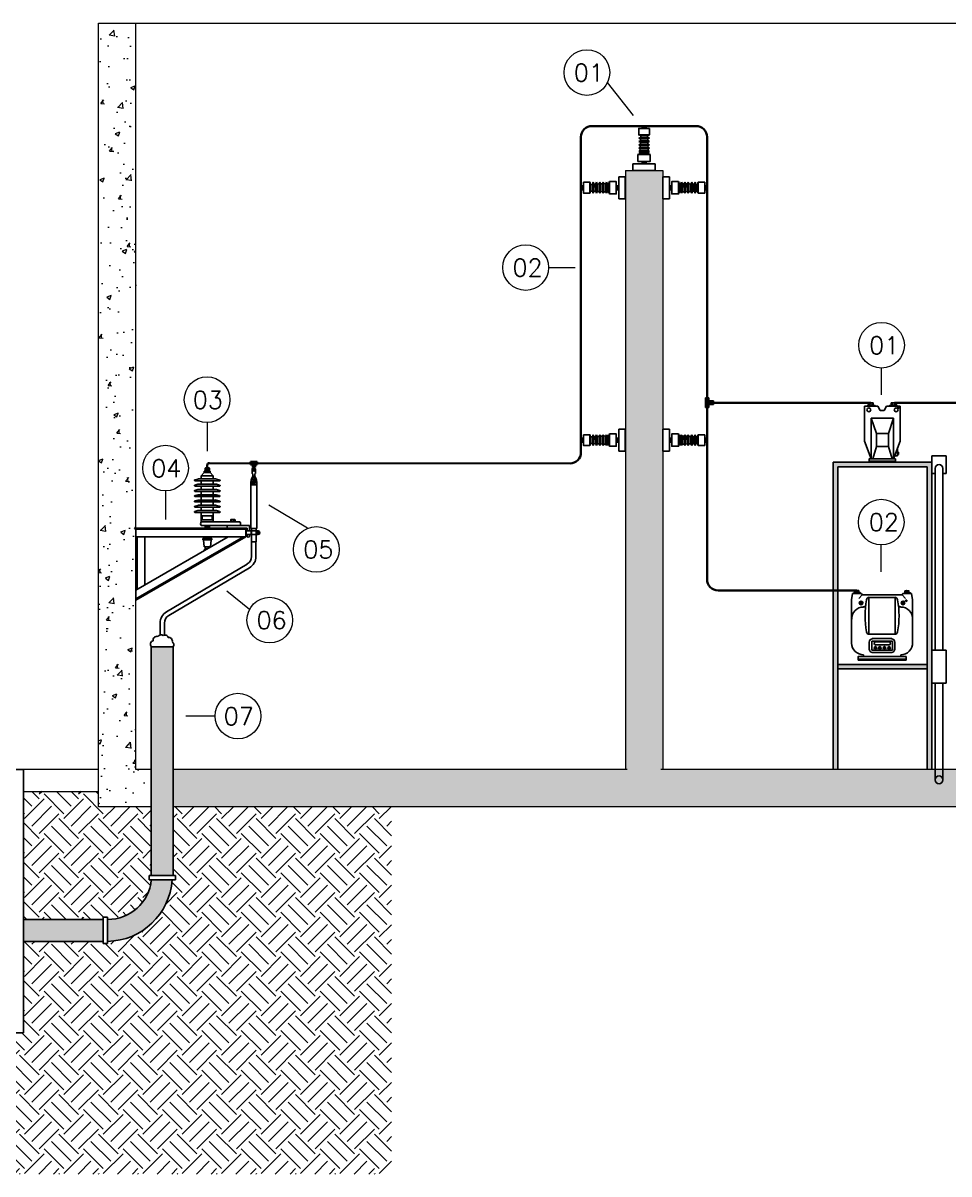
# Model space of a CAD drawing. Extents: x 2368 to 5238, y 905 to 1916.
# Drawn here: x 2536.95 to 2545.39, y 956.35 to 966.83 of the extents above; entities that cross this region are included whole.
import ezdxf

# ---------------------------------------------------------------- set-up
doc = ezdxf.new("R2010")
doc.units = 0
doc.header["$LTSCALE"] = 10
doc.linetypes.add('DASHEDX2', pattern=[38.1, 25.4, -12.7])
doc.layers.get('0').update_dxf_attribs({"linetype": 'CONTINUOUS'})
for name, color, linetype, lineweight in [('alvenaria', 2, 'CONTINUOUS', 15), ('TEXTO', 2, 'CONTINUOUS', 15), ('Vergalhão', 4, 'CONTINUOUS', 35)]:
    doc.layers.add(name, color=color, linetype=linetype, lineweight=lineweight)
for name, color, linetype in [('CABO', 5, 'CONTINUOUS'), ('Caixa de Passagem', 1, 'CONTINUOUS'), ('CONDULETE', 8, 'CONTINUOUS'), ('Condutor Unifilar - Cabo', 200, 'CONTINUOUS'), ('ELETRODUTO', 150, 'CONTINUOUS'), ('ISOLADOR DE PEDESTAL', 2, 'CONTINUOUS'), ('MUFLA CONTRATIL A FRIO EXTERNA', 2, 'CONTINUOUS'), ('PARA RAIO POLIMETRICO', 2, 'CONTINUOUS'), ('PRATELEIRA MEDIÇÃO', 1, 'CONTINUOUS'), ('TRANFORMADOR DE POTENCIAL', 1, 'CONTINUOUS'), ('TRANSFORMADOR DE CORRENTE', 1, 'CONTINUOUS')]:
    doc.layers.add(name, color=color, linetype=linetype)
doc.styles.add('CP', font='simplex.shx')
doc.styles.get("Standard").update_dxf_attribs({"font": 'simplex.shx'})
pattern_1 = [(50, (-2899.91578, -1040.1996), (0.414328423, -0.036249023), [0.043323933, -0.476563267]), (355, (-2899.9158, -1040.1996), (-0.080151372, 0.434505723), [0.034659147, -0.381251942]), (100.451445, (-2899.88126, -1040.2026), (0.33417705, 0.398256683), [0.036819678, -0.405016792]), (46.1842, (-2899.9158, -1040.08406), (0.61649398, -0.095613596), [0.0649859, -0.7148449]), (96.635558, (-2899.8644, -1040.092), (0.53990976, 0.56270199), [0.05522954, -0.607525736]), (351.184151, (-2899.9158, -1040.08406), (0.53990976, 0.56270199), [0.051988645, -0.57187531]), (21, (-2899.85802, -1040.11294), (0.344804818, -0.232573786), [0.043323933, -0.476563267]), (326, (-2899.858, -1040.11294), (0.140551546, 0.418884366), [0.034659147, -0.381250613]), (71.451445, (-2899.8293, -1040.1323), (0.485356363, 0.186310582), [0.036819678, -0.405016094]), (37.5, (-2899.91578, -1040.19959), (0.00702417, 0.1922969484), [0, -0.376629394, 0, -0.387027138, 0, -0.382694744]), (7.5, (-2899.91578, -1040.19959), (0.151962761, 0.2278328895), [0, -0.220663234, 0, -0.367964607, 0, -0.145857242]), (327.5, (-2900.0446, -1040.19959), (0.3083631447, -0.013028437), [0, -0.144413111, 0, -0.450568907, 0, -0.59787028]), (317.5, (-2900.10236, -1040.1996), (0.336878676, 0.057825491), [0, -0.187737044, 0, -0.299223966, 0, -0.424574547])]

# ---------------------------------------------------------------- blocks, each defined once
blk = doc.blocks.new('Alvenaria')
at = {"layer": 'alvenaria'}
for p, q in [((0, 0), (0, 3.1395)), ((0, 3.1395), (7.4551, 3.1395)), ((0.1495, 0.1495), (0.1495, 3.1395)), ((2.1102, 2.5495), (2.2602, 2.5495)), ((2.1102, 2.5495), (2.1102, 0.1495)), ((2.2602, 2.5495), (2.2602, 0.1495)), ((0.2111, 0.1495), (0.1495, 0.1495)), ((2.1179, 0.1495), (0.299, 0.1495)), ((3.8472, 0.1495), (2.2525, 0.1495)), ((0.2111, 0), (0, 0)), ((7.4551, 0), (0.299, 0))]:
    blk.add_line(p, q, dxfattribs=at)
blk = doc.blocks.new('chapa')
at = {"layer": 'ELETRODUTO'}
for p, q in [((0, 0), (0, -0.24)), ((0, 0), (0.04, 0)), ((0, 0), (0, -0.24)), ((0.04, 0), (0.04, -0.24)), ((0, -0.24), (0.04, -0.24))]:
    blk.add_line(p, q, dxfattribs=at)

msp = doc.modelspace()

# ---------------------------------------------------------------- hatches: boundary and pattern name
h = msp.add_hatch(color=8)
h.dxf.hatch_style = 1
h.paths.add_polyline_path([(2545.235, 962.833), (2544.335, 962.833), (2544.335, 961.665), (2544.377, 961.665), (2544.377, 962.791), (2545.193, 962.791), (2545.193, 960.033), (2545.235, 960.033)])
h.paths.add_polyline_path([(2544.377, 961.665), (2544.335, 961.665), (2544.335, 960.033), (2544.377, 960.033)], flags=17)
h.paths.add_polyline_path([(2545.193, 960.991), (2544.377, 960.991), (2544.377, 960.949), (2545.193, 960.949)], flags=17)
at = {"layer": 'alvenaria'}
h = msp.add_hatch(dxfattribs=at)
h.set_pattern_fill('AR-CONC', color=256, scale=0.002274)
h.set_pattern_definition(pattern_1)
h.paths.add_polyline_path([(2537.983, 966.833), (2537.643, 966.833), (2537.643, 959.693), (2538.094, 959.693), (2538.094, 960.033), (2537.983, 960.033)])
h = msp.add_hatch(dxfattribs=at)
h.set_pattern_fill('AR-CONC', color=256, scale=0.002274)
h.set_pattern_definition(pattern_1)
h.paths.add_polyline_path([(2546.716, 965.491), (2546.375, 965.491), (2546.375, 960.033), (2542.783, 960.033), (2542.783, 965.491), (2542.442, 965.491), (2542.442, 960.033), (2538.315, 960.033), (2538.315, 959.693), (2554.597, 959.693), (2554.597, 966.833), (2554.257, 966.833), (2554.257, 960.033), (2550.648, 960.033), (2550.648, 965.491), (2550.307, 965.491), (2550.307, 960.033), (2546.716, 960.033)])
at = {"layer": 'Condutor Unifilar - Cabo'}
h = msp.add_hatch(color=7, dxfattribs=at)
h.dxf.hatch_style = 1
h.set_gradient(color1=(99, 100, 102), name='CYLINDER')
h.paths.add_polyline_path([(2538.323, 961.152), (2538.123, 961.152), (2538.123, 959.067), (2538.323, 959.067)])
at = {"layer": 'Condutor Unifilar - Cabo', "true_color": 0xcd6928}
h = msp.add_hatch(dxfattribs=at)
h.set_pattern_fill('EARTH', color=32, scale=0.04, angle=45)
h.paths.add_polyline_path([(2540.312, 959.693), (2538.323, 959.693), (2538.323, 959.067), (2538.345, 959.067), (2538.345, 959.027), (2538.312, 959.027, -0.389352), (2537.725, 958.467), (2537.725, 958.447), (2537.685, 958.447), (2537.685, 958.467), (2536.959, 958.467), (2536.959, 957.633), (2534.762, 957.633), (2534.762, 959.833), (2533.596, 959.833), (2533.596, 956.348), (2540.312, 956.348)])
h = msp.add_hatch(dxfattribs=at)
h.set_pattern_fill('EARTH', color=32, scale=0.04, angle=45)
h.paths.add_polyline_path([(2537.643, 959.693), (2537.643, 959.833), (2536.959, 959.833), (2536.959, 958.667), (2537.685, 958.667), (2537.685, 958.687), (2537.725, 958.687), (2537.725, 958.667, 0.38517), (2538.123, 959.027), (2538.105, 959.027), (2538.105, 959.067), (2538.123, 959.067), (2538.123, 959.693)])
at = {"layer": 'Condutor Unifilar - Cabo'}
h = msp.add_hatch(color=7, dxfattribs=at)
h.dxf.hatch_style = 1
h.set_gradient(color1=(99, 100, 102), name='CYLINDER')
h.paths.add_polyline_path([(2538.312, 959.027), (2538.123, 959.027, -0.38517), (2537.725, 958.667), (2537.725, 958.467, 0.389352)])
h.paths.add_polyline_path([(2537.685, 958.667), (2536.959, 958.667), (2536.959, 958.467), (2537.685, 958.467)])
at = {"layer": 'Vergalhão', "lineweight": -3}
h = msp.add_hatch(color=1, dxfattribs=at)
h.dxf.hatch_style = 1
h.paths.add_polyline_path([(2543.171, 963.33), (2543.203, 963.33), (2543.203, 963.358), (2543.244, 963.358), (2543.244, 963.39), (2543.203, 963.39), (2543.203, 963.418), (2543.171, 963.418)])
at = {"layer": 'Vergalhão'}
h = msp.add_hatch(color=1, dxfattribs=at)
h.dxf.hatch_style = 1
h.paths.add_polyline_path([(2539.028, 962.835), (2539.028, 962.813), (2539.047, 962.813), (2539.047, 962.786), (2539.068, 962.786), (2539.068, 962.813), (2539.087, 962.813), (2539.087, 962.835)])

# ---------------------------------------------------------------- linework, layer by layer
at = {"color": 1}
for p, q in [((2542.511, 965.491), (2542.511, 965.551)), ((2542.511, 965.551), (2542.714, 965.551)), ((2542.382, 965.231), (2542.382, 965.433)), ((2542.382, 965.433), (2542.442, 965.433)), ((2542.442, 965.433), (2542.442, 965.231)), ((2542.714, 965.491), (2542.511, 965.491)), ((2542.843, 965.433), (2542.783, 965.433)), ((2542.783, 965.433), (2542.783, 965.231)), ((2542.843, 965.231), (2542.843, 965.433)), ((2542.442, 965.231), (2542.382, 965.231)), ((2542.783, 965.231), (2542.843, 965.231)), ((2542.382, 962.932), (2542.382, 963.134)), ((2542.382, 963.134), (2542.442, 963.134)), ((2542.442, 963.134), (2542.442, 962.932)), ((2542.843, 963.134), (2542.783, 963.134)), ((2542.783, 963.134), (2542.783, 962.932)), ((2542.843, 962.932), (2542.843, 963.134)), ((2542.442, 962.932), (2542.382, 962.932)), ((2542.783, 962.932), (2542.843, 962.932)), ((2538.983, 962.233), (2538.983, 962.153))]:
    msp.add_line(p, q, dxfattribs=at)
at = {"color": 251, "true_color": 0x636466}
for p, q in [((2537.983, 962.233), (2538.983, 962.233)), ((2537.983, 961.576), (2537.983, 962.233)), ((2538.983, 962.153), (2537.983, 962.153)), ((2538.983, 962.153), (2537.983, 961.576)), ((2537.983, 961.668), (2538.823, 962.153)), ((2538.063, 961.714), (2538.063, 962.153))]:
    msp.add_line(p, q, dxfattribs=at)
at = {"color": 251, "linetype": 'DASHEDX2', "ltscale": 0.02, "true_color": 0x636466}
for p, q in [((2537.983, 962.223), (2538.983, 962.223)), ((2537.983, 961.587), (2538.963, 962.153)), ((2537.993, 961.674), (2537.993, 962.153))]:
    msp.add_line(p, q, dxfattribs=at)
at = {"color": 2}
for p, q in [((2538.987, 962.173), (2538.987, 962.206)), ((2538.987, 962.206), (2539.097, 962.206)), ((2539.032, 962.206), (2539.032, 962.173)), ((2539.082, 962.206), (2539.082, 962.173)), ((2539.097, 962.173), (2538.987, 962.173))]:
    msp.add_line(p, q, dxfattribs=at)
at = {"color": 1}
msp.add_lwpolyline([(2542.714, 965.551), (2542.714, 965.491)], dxfattribs=at)
at = {"color": 2}
msp.add_circle((2539.097, 962.19), 0.00741, dxfattribs=at)
msp.add_arc((2539.097, 962.19), 0.0165, 270, 90, dxfattribs=at)
at = {"color": 200}
for centre, radius, start, end in [((2538.176, 961.209), 0.0373, 74.4357, 184.4357), ((2538.21, 961.233), 0.0272, 43.763, 153.763), ((2538.248, 961.228), 0.0303, 16.5189, 126.5189), ((2538.15, 961.174), 0.0344, 108.6191, 218.6191), ((2538.281, 961.203), 0.0338, 346.0944, 96.0944), ((2538.303, 961.17), 0.0265, 317.5218, 67.5218)]:
    msp.add_arc(centre, radius, start, end, dxfattribs=at)
msp.add_point((2539.057, 962.778))
at = {"layer": 'alvenaria'}
for p, q in [((2537.643, 960.033), (2536.962, 960.033)), ((2536.959, 959.833), (2537.643, 959.833))]:
    msp.add_line(p, q, dxfattribs=at)
at = {"layer": 'CABO'}
for p, q in [((2539.037, 961.974), (2539.037, 962.106)), ((2539.077, 961.974), (2539.077, 962.106)), ((2538.262, 961.47), (2538.998, 961.905)), ((2538.282, 961.435), (2539.018, 961.87)), ((2538.203, 961.259), (2538.203, 961.367)), ((2538.243, 961.257), (2538.243, 961.367))]:
    msp.add_line(p, q, dxfattribs=at)
for centre, radius, start, end in [((2538.957, 961.974), 0.08, 300.5586, 0), ((2538.957, 961.974), 0.12, 300.5586, 0), ((2538.323, 961.367), 0.12, 120.5586, 180), ((2538.323, 961.367), 0.08, 120.5586, 180)]:
    msp.add_arc(centre, radius, start, end, dxfattribs=at)
at = {"layer": 'Caixa de Passagem', "color": 6}
for p, q in [((2535.86, 960.033), (2536.959, 960.033)), ((2536.962, 960.033), (2535.864, 960.033)), ((2536.959, 960.033), (2536.959, 957.633)), ((2536.959, 957.633), (2534.759, 957.633))]:
    msp.add_line(p, q, dxfattribs=at)
at = {"layer": 'CONDULETE', "lineweight": -3}
for p, q in [((2545.365, 962.89), (2545.235, 962.89)), ((2545.235, 962.89), (2545.235, 962.731)), ((2545.365, 962.731), (2545.365, 962.89)), ((2545.235, 962.731), (2545.264, 962.731)), ((2545.336, 962.731), (2545.365, 962.731)), ((2545.235, 961.12), (2545.235, 960.82)), ((2545.365, 961.12), (2545.235, 961.12)), ((2545.365, 960.82), (2545.365, 961.12)), ((2545.235, 960.82), (2545.365, 960.82))]:
    msp.add_line(p, q, dxfattribs=at)
at = {"layer": 'ELETRODUTO', "lineweight": -3}
for p, q in [((2545.264, 962.775), (2545.264, 961.12)), ((2545.336, 962.775), (2545.336, 961.12)), ((2545.264, 960.82), (2545.264, 959.939)), ((2545.336, 960.82), (2545.336, 959.939))]:
    msp.add_line(p, q, dxfattribs=at)
at = {"layer": 'ELETRODUTO'}
for p, q in [((2538.123, 961.152), (2538.123, 959.067)), ((2538.123, 961.152), (2538.323, 961.152)), ((2538.323, 959.067), (2538.323, 961.152)), ((2538.105, 959.067), (2538.345, 959.067)), ((2538.105, 959.067), (2538.105, 959.027)), ((2538.345, 959.067), (2538.345, 959.027)), ((2538.105, 959.027), (2538.345, 959.027)), ((2537.685, 958.667), (2536.959, 958.667)), ((2537.685, 958.467), (2536.959, 958.467))]:
    msp.add_line(p, q, dxfattribs=at)
at = {"layer": 'ELETRODUTO', "lineweight": -3}
msp.add_circle((2545.3, 959.939), 0.036, dxfattribs=at)
msp.add_arc((2545.3, 962.775), 0.036, 0, 180, dxfattribs=at)
at = {"layer": 'ELETRODUTO'}
for centre, radius, start, end in [((2537.725, 959.067), 0.4, 270, 354.2608), ((2537.714, 959.067), 0.6, 271.0607, 356.1703)]:
    msp.add_arc(centre, radius, start, end, dxfattribs=at)
at = {"layer": 'ISOLADOR DE PEDESTAL', "color": 1}
for p, q in [((2542.628, 965.895), (2542.597, 965.895)), ((2542.602, 965.894), (2542.602, 965.881)), ((2542.619, 965.894), (2542.619, 965.881)), ((2542.583, 965.808), (2542.564, 965.814)), ((2542.582, 965.791), (2542.565, 965.785)), ((2542.663, 965.785), (2542.565, 965.785)), ((2542.565, 965.785), (2542.581, 965.778)), ((2542.581, 965.761), (2542.565, 965.755)), ((2542.663, 965.755), (2542.565, 965.755)), ((2542.565, 965.755), (2542.58, 965.748)), ((2542.58, 965.748), (2542.579, 965.729)), ((2542.646, 965.748), (2542.58, 965.748)), ((2542.581, 965.778), (2542.581, 965.761)), ((2542.645, 965.778), (2542.581, 965.778)), ((2542.646, 965.762), (2542.581, 965.761)), ((2542.583, 965.808), (2542.582, 965.791)), ((2542.644, 965.792), (2542.582, 965.791)), ((2542.643, 965.808), (2542.583, 965.808)), ((2542.662, 965.814), (2542.643, 965.808)), ((2542.643, 965.808), (2542.644, 965.792)), ((2542.644, 965.792), (2542.663, 965.785)), ((2542.663, 965.785), (2542.645, 965.778)), ((2542.645, 965.778), (2542.646, 965.762)), ((2542.646, 965.762), (2542.663, 965.755)), ((2542.663, 965.755), (2542.646, 965.748)), ((2542.646, 965.748), (2542.647, 965.73)), ((2542.579, 965.729), (2542.565, 965.723)), ((2542.663, 965.723), (2542.565, 965.723)), ((2542.565, 965.723), (2542.578, 965.716)), ((2542.577, 965.7), (2542.565, 965.693)), ((2542.663, 965.693), (2542.565, 965.693)), ((2542.565, 965.693), (2542.576, 965.686)), ((2542.575, 965.669), (2542.565, 965.663)), ((2542.663, 965.663), (2542.565, 965.663)), ((2542.565, 965.663), (2542.575, 965.656)), ((2542.575, 965.656), (2542.574, 965.641)), ((2542.576, 965.686), (2542.575, 965.669)), ((2542.651, 965.67), (2542.575, 965.669)), ((2542.652, 965.656), (2542.575, 965.656)), ((2542.65, 965.686), (2542.576, 965.686)), ((2542.578, 965.716), (2542.577, 965.7)), ((2542.649, 965.7), (2542.577, 965.7)), ((2542.648, 965.716), (2542.578, 965.716)), ((2542.647, 965.73), (2542.579, 965.729)), ((2542.663, 965.723), (2542.647, 965.73)), ((2542.648, 965.716), (2542.663, 965.723)), ((2542.648, 965.716), (2542.649, 965.7)), ((2542.649, 965.7), (2542.663, 965.693)), ((2542.663, 965.693), (2542.65, 965.686)), ((2542.65, 965.686), (2542.651, 965.67)), ((2542.651, 965.67), (2542.663, 965.663)), ((2542.663, 965.663), (2542.652, 965.656)), ((2542.652, 965.656), (2542.653, 965.64)), ((2542.574, 965.641), (2542.557, 965.635)), ((2542.653, 965.64), (2542.574, 965.641)), ((2542.628, 965.551), (2542.597, 965.551)), ((2542.601, 965.553), (2542.601, 965.566)), ((2542.619, 965.553), (2542.619, 965.566)), ((2542.653, 965.64), (2542.669, 965.634)), ((2542.038, 965.348), (2542.038, 965.317)), ((2542.04, 965.338), (2542.053, 965.338)), ((2542.119, 965.382), (2542.125, 965.362)), ((2542.125, 965.362), (2542.142, 965.363)), ((2542.125, 965.362), (2542.125, 965.302)), ((2542.142, 965.363), (2542.148, 965.382)), ((2542.142, 965.363), (2542.142, 965.302)), ((2542.148, 965.382), (2542.148, 965.284)), ((2542.148, 965.382), (2542.156, 965.364)), ((2542.156, 965.364), (2542.171, 965.365)), ((2542.156, 965.364), (2542.156, 965.301)), ((2542.171, 965.365), (2542.178, 965.382)), ((2542.171, 965.365), (2542.172, 965.3)), ((2542.178, 965.382), (2542.178, 965.284)), ((2542.178, 965.382), (2542.185, 965.366)), ((2542.185, 965.366), (2542.203, 965.367)), ((2542.185, 965.366), (2542.185, 965.299)), ((2542.21, 965.382), (2542.203, 965.367)), ((2542.203, 965.367), (2542.204, 965.298)), ((2542.21, 965.382), (2542.21, 965.284)), ((2542.217, 965.368), (2542.21, 965.382)), ((2542.217, 965.368), (2542.233, 965.369)), ((2542.217, 965.368), (2542.217, 965.297)), ((2542.233, 965.369), (2542.24, 965.382)), ((2542.233, 965.369), (2542.234, 965.296)), ((2542.24, 965.382), (2542.24, 965.284)), ((2542.24, 965.382), (2542.247, 965.369)), ((2542.247, 965.369), (2542.263, 965.37)), ((2542.247, 965.369), (2542.247, 965.296)), ((2542.263, 965.37), (2542.27, 965.382)), ((2542.263, 965.37), (2542.264, 965.295)), ((2542.27, 965.382), (2542.27, 965.284)), ((2542.27, 965.382), (2542.277, 965.371)), ((2542.277, 965.371), (2542.293, 965.372)), ((2542.277, 965.371), (2542.277, 965.294)), ((2542.293, 965.372), (2542.299, 965.389)), ((2542.293, 965.372), (2542.293, 965.293)), ((2542.38, 965.338), (2542.367, 965.338)), ((2542.382, 965.348), (2542.382, 965.316)), ((2542.843, 965.348), (2542.843, 965.316)), ((2542.845, 965.338), (2542.858, 965.338)), ((2542.932, 965.372), (2542.926, 965.389)), ((2542.948, 965.371), (2542.932, 965.372)), ((2542.932, 965.372), (2542.932, 965.293)), ((2542.955, 965.382), (2542.948, 965.371)), ((2542.948, 965.371), (2542.948, 965.294)), ((2542.955, 965.382), (2542.955, 965.284)), ((2542.962, 965.37), (2542.955, 965.382)), ((2542.962, 965.37), (2542.961, 965.295)), ((2542.978, 965.369), (2542.962, 965.37)), ((2542.985, 965.382), (2542.978, 965.369)), ((2542.978, 965.369), (2542.978, 965.296)), ((2542.985, 965.382), (2542.985, 965.284)), ((2542.992, 965.369), (2542.985, 965.382)), ((2542.992, 965.369), (2542.991, 965.296)), ((2543.008, 965.368), (2542.992, 965.369)), ((2543.008, 965.368), (2543.015, 965.382)), ((2543.008, 965.368), (2543.008, 965.297)), ((2543.015, 965.382), (2543.015, 965.284)), ((2543.015, 965.382), (2543.022, 965.367)), ((2543.022, 965.367), (2543.021, 965.298)), ((2543.04, 965.366), (2543.022, 965.367)), ((2543.047, 965.382), (2543.04, 965.366)), ((2543.04, 965.366), (2543.04, 965.299)), ((2543.047, 965.382), (2543.047, 965.284)), ((2543.054, 965.365), (2543.047, 965.382)), ((2543.054, 965.365), (2543.053, 965.3)), ((2543.069, 965.364), (2543.054, 965.365)), ((2543.077, 965.382), (2543.069, 965.364)), ((2543.069, 965.364), (2543.069, 965.301)), ((2543.077, 965.382), (2543.077, 965.284)), ((2543.083, 965.363), (2543.077, 965.382)), ((2543.1, 965.362), (2543.083, 965.363)), ((2543.083, 965.363), (2543.083, 965.302)), ((2543.106, 965.382), (2543.1, 965.362)), ((2543.1, 965.362), (2543.1, 965.302)), ((2543.185, 965.338), (2543.172, 965.338)), ((2543.187, 965.348), (2543.187, 965.317)), ((2542.04, 965.321), (2542.053, 965.321)), ((2542.125, 965.302), (2542.119, 965.284)), ((2542.125, 965.302), (2542.142, 965.302)), ((2542.142, 965.302), (2542.148, 965.284)), ((2542.148, 965.284), (2542.156, 965.301)), ((2542.156, 965.301), (2542.172, 965.3)), ((2542.172, 965.3), (2542.178, 965.284)), ((2542.178, 965.284), (2542.185, 965.299)), ((2542.185, 965.299), (2542.204, 965.298)), ((2542.204, 965.298), (2542.21, 965.284)), ((2542.21, 965.284), (2542.217, 965.297)), ((2542.217, 965.297), (2542.234, 965.296)), ((2542.234, 965.296), (2542.24, 965.284)), ((2542.24, 965.284), (2542.247, 965.296)), ((2542.247, 965.296), (2542.264, 965.295)), ((2542.264, 965.295), (2542.27, 965.284)), ((2542.27, 965.284), (2542.277, 965.294)), ((2542.277, 965.294), (2542.293, 965.293)), ((2542.293, 965.293), (2542.298, 965.276)), ((2542.38, 965.321), (2542.367, 965.321)), ((2542.845, 965.321), (2542.858, 965.321)), ((2542.932, 965.293), (2542.927, 965.276)), ((2542.948, 965.294), (2542.932, 965.293)), ((2542.955, 965.284), (2542.948, 965.294)), ((2542.961, 965.295), (2542.955, 965.284)), ((2542.978, 965.296), (2542.961, 965.295)), ((2542.985, 965.284), (2542.978, 965.296)), ((2542.991, 965.296), (2542.985, 965.284)), ((2543.008, 965.297), (2542.991, 965.296)), ((2543.015, 965.284), (2543.008, 965.297)), ((2543.021, 965.298), (2543.015, 965.284)), ((2543.04, 965.299), (2543.021, 965.298)), ((2543.047, 965.284), (2543.04, 965.299)), ((2543.053, 965.3), (2543.047, 965.284)), ((2543.069, 965.301), (2543.053, 965.3)), ((2543.077, 965.284), (2543.069, 965.301)), ((2543.083, 965.302), (2543.077, 965.284)), ((2543.1, 965.302), (2543.083, 965.302)), ((2543.1, 965.302), (2543.106, 965.284)), ((2543.185, 965.321), (2543.172, 965.321)), ((2542.038, 963.049), (2542.038, 963.018)), ((2542.04, 963.04), (2542.053, 963.04)), ((2542.04, 963.022), (2542.053, 963.022)), ((2542.119, 963.083), (2542.125, 963.064)), ((2542.125, 963.064), (2542.142, 963.065)), ((2542.125, 963.064), (2542.125, 963.004)), ((2542.142, 963.065), (2542.148, 963.083)), ((2542.142, 963.065), (2542.142, 963.003)), ((2542.148, 963.083), (2542.148, 962.985)), ((2542.148, 963.083), (2542.156, 963.065)), ((2542.156, 963.065), (2542.171, 963.066)), ((2542.156, 963.065), (2542.156, 963.002)), ((2542.171, 963.066), (2542.178, 963.083)), ((2542.171, 963.066), (2542.172, 963.001)), ((2542.178, 963.083), (2542.178, 962.985)), ((2542.178, 963.083), (2542.185, 963.067)), ((2542.185, 963.067), (2542.203, 963.068)), ((2542.185, 963.067), (2542.185, 963)), ((2542.21, 963.083), (2542.203, 963.068)), ((2542.203, 963.068), (2542.204, 962.999)), ((2542.21, 963.083), (2542.21, 962.985)), ((2542.217, 963.069), (2542.21, 963.083)), ((2542.217, 963.069), (2542.233, 963.07)), ((2542.217, 963.069), (2542.217, 962.999)), ((2542.233, 963.07), (2542.24, 963.083)), ((2542.233, 963.07), (2542.234, 962.998)), ((2542.24, 963.083), (2542.24, 962.985)), ((2542.24, 963.083), (2542.247, 963.071)), ((2542.247, 963.071), (2542.263, 963.072)), ((2542.247, 963.071), (2542.247, 962.997)), ((2542.263, 963.072), (2542.27, 963.083)), ((2542.263, 963.072), (2542.264, 962.996)), ((2542.27, 963.083), (2542.27, 962.985)), ((2542.27, 963.083), (2542.277, 963.072)), ((2542.277, 963.072), (2542.293, 963.073)), ((2542.277, 963.072), (2542.277, 962.995)), ((2542.293, 963.073), (2542.299, 963.09)), ((2542.293, 963.073), (2542.293, 962.994)), ((2542.38, 963.039), (2542.367, 963.039)), ((2542.38, 963.022), (2542.367, 963.022)), ((2542.382, 963.049), (2542.382, 963.018)), ((2542.843, 963.049), (2542.843, 963.018)), ((2542.845, 963.039), (2542.858, 963.039)), ((2542.845, 963.022), (2542.858, 963.022)), ((2542.932, 963.073), (2542.926, 963.09)), ((2542.948, 963.072), (2542.932, 963.073)), ((2542.932, 963.073), (2542.932, 962.994)), ((2542.955, 963.083), (2542.948, 963.072)), ((2542.948, 963.072), (2542.948, 962.995)), ((2542.955, 963.083), (2542.955, 962.985)), ((2542.962, 963.072), (2542.955, 963.083)), ((2542.962, 963.072), (2542.961, 962.996)), ((2542.978, 963.071), (2542.962, 963.072)), ((2542.985, 963.083), (2542.978, 963.071)), ((2542.978, 963.071), (2542.978, 962.997)), ((2542.985, 963.083), (2542.985, 962.985)), ((2542.992, 963.07), (2542.985, 963.083)), ((2542.992, 963.07), (2542.991, 962.998)), ((2543.008, 963.069), (2542.992, 963.07)), ((2543.008, 963.069), (2543.015, 963.083)), ((2543.008, 963.069), (2543.008, 962.999)), ((2543.015, 963.083), (2543.015, 962.985)), ((2543.015, 963.083), (2543.022, 963.068)), ((2543.022, 963.068), (2543.021, 962.999)), ((2543.04, 963.067), (2543.022, 963.068)), ((2543.047, 963.083), (2543.04, 963.067)), ((2543.04, 963.067), (2543.04, 963)), ((2543.047, 963.083), (2543.047, 962.985)), ((2543.054, 963.066), (2543.047, 963.083)), ((2543.054, 963.066), (2543.053, 963.001)), ((2543.069, 963.065), (2543.054, 963.066)), ((2543.077, 963.083), (2543.069, 963.065)), ((2543.069, 963.065), (2543.069, 963.002)), ((2543.077, 963.083), (2543.077, 962.985)), ((2543.083, 963.065), (2543.077, 963.083)), ((2543.1, 963.064), (2543.083, 963.065)), ((2543.083, 963.065), (2543.083, 963.003)), ((2543.106, 963.083), (2543.1, 963.064)), ((2543.1, 963.064), (2543.1, 963.004)), ((2543.185, 963.04), (2543.172, 963.04)), ((2543.185, 963.022), (2543.172, 963.022)), ((2543.187, 963.049), (2543.187, 963.018)), ((2542.125, 963.004), (2542.119, 962.985)), ((2542.125, 963.004), (2542.142, 963.003)), ((2542.142, 963.003), (2542.148, 962.985)), ((2542.148, 962.985), (2542.156, 963.002)), ((2542.156, 963.002), (2542.172, 963.001)), ((2542.172, 963.001), (2542.178, 962.985)), ((2542.178, 962.985), (2542.185, 963)), ((2542.185, 963), (2542.204, 962.999)), ((2542.204, 962.999), (2542.21, 962.985)), ((2542.21, 962.985), (2542.217, 962.999)), ((2542.217, 962.999), (2542.234, 962.998)), ((2542.234, 962.998), (2542.24, 962.985)), ((2542.24, 962.985), (2542.247, 962.997)), ((2542.247, 962.997), (2542.264, 962.996)), ((2542.264, 962.996), (2542.27, 962.985)), ((2542.27, 962.985), (2542.277, 962.995)), ((2542.277, 962.995), (2542.293, 962.994)), ((2542.293, 962.994), (2542.298, 962.977)), ((2542.932, 962.994), (2542.927, 962.977)), ((2542.948, 962.995), (2542.932, 962.994)), ((2542.955, 962.985), (2542.948, 962.995)), ((2542.961, 962.996), (2542.955, 962.985)), ((2542.978, 962.997), (2542.961, 962.996)), ((2542.985, 962.985), (2542.978, 962.997)), ((2542.991, 962.998), (2542.985, 962.985)), ((2543.008, 962.999), (2542.991, 962.998)), ((2543.015, 962.985), (2543.008, 962.999)), ((2543.021, 962.999), (2543.015, 962.985)), ((2543.04, 963), (2543.021, 962.999)), ((2543.047, 962.985), (2543.04, 963)), ((2543.053, 963.001), (2543.047, 962.985)), ((2543.069, 963.002), (2543.053, 963.001)), ((2543.077, 962.985), (2543.069, 963.002)), ((2543.083, 963.003), (2543.077, 962.985)), ((2543.1, 963.004), (2543.083, 963.003)), ((2543.1, 963.004), (2543.106, 962.985))]:
    msp.add_line(p, q, dxfattribs=at)
for points in [[(2542.662, 965.873), (2542.564, 965.873), (2542.564, 965.814), (2542.662, 965.814)], [(2542.634, 965.876), (2542.593, 965.876), (2542.593, 965.873), (2542.634, 965.873)], [(2542.632, 965.894), (2542.594, 965.894), (2542.594, 965.881), (2542.632, 965.881)], [(2542.629, 965.881), (2542.597, 965.881), (2542.597, 965.876), (2542.629, 965.876)], [(2542.669, 965.635), (2542.557, 965.635), (2542.557, 965.573), (2542.669, 965.573)], [(2542.634, 965.57), (2542.592, 965.57), (2542.592, 965.573), (2542.634, 965.573)], [(2542.631, 965.553), (2542.594, 965.553), (2542.594, 965.566), (2542.631, 965.566)], [(2542.629, 965.566), (2542.596, 965.566), (2542.596, 965.57), (2542.629, 965.57)], [(2542.04, 965.351), (2542.04, 965.313), (2542.053, 965.313), (2542.053, 965.351)], [(2542.053, 965.349), (2542.053, 965.316), (2542.057, 965.316), (2542.057, 965.349)], [(2542.057, 965.353), (2542.057, 965.312), (2542.06, 965.312), (2542.06, 965.353)], [(2542.06, 965.382), (2542.06, 965.284), (2542.119, 965.284), (2542.119, 965.382)], [(2542.298, 965.389), (2542.298, 965.276), (2542.36, 965.276), (2542.36, 965.389)], [(2542.363, 965.353), (2542.363, 965.312), (2542.36, 965.312), (2542.36, 965.353)], [(2542.367, 965.348), (2542.367, 965.316), (2542.363, 965.316), (2542.363, 965.348)], [(2542.38, 965.351), (2542.38, 965.313), (2542.367, 965.313), (2542.367, 965.351)], [(2542.845, 965.351), (2542.845, 965.313), (2542.858, 965.313), (2542.858, 965.351)], [(2542.858, 965.348), (2542.858, 965.316), (2542.862, 965.316), (2542.862, 965.348)], [(2542.862, 965.353), (2542.862, 965.312), (2542.865, 965.312), (2542.865, 965.353)], [(2542.927, 965.389), (2542.927, 965.276), (2542.865, 965.276), (2542.865, 965.389)], [(2543.165, 965.382), (2543.165, 965.284), (2543.106, 965.284), (2543.106, 965.382)], [(2543.168, 965.353), (2543.168, 965.312), (2543.165, 965.312), (2543.165, 965.353)], [(2543.172, 965.349), (2543.172, 965.316), (2543.168, 965.316), (2543.168, 965.349)], [(2543.185, 965.351), (2543.185, 965.313), (2543.172, 965.313), (2543.172, 965.351)], [(2542.04, 963.052), (2542.04, 963.015), (2542.053, 963.015), (2542.053, 963.052)], [(2542.053, 963.05), (2542.053, 963.017), (2542.057, 963.017), (2542.057, 963.05)], [(2542.057, 963.055), (2542.057, 963.013), (2542.06, 963.013), (2542.06, 963.055)], [(2542.06, 963.083), (2542.06, 962.985), (2542.119, 962.985), (2542.119, 963.083)], [(2542.298, 963.09), (2542.298, 962.977), (2542.36, 962.977), (2542.36, 963.09)], [(2542.363, 963.054), (2542.363, 963.013), (2542.36, 963.013), (2542.36, 963.054)], [(2542.367, 963.049), (2542.367, 963.017), (2542.363, 963.017), (2542.363, 963.049)], [(2542.38, 963.052), (2542.38, 963.014), (2542.367, 963.014), (2542.367, 963.052)], [(2542.845, 963.052), (2542.845, 963.014), (2542.858, 963.014), (2542.858, 963.052)], [(2542.858, 963.049), (2542.858, 963.017), (2542.862, 963.017), (2542.862, 963.049)], [(2542.862, 963.054), (2542.862, 963.013), (2542.865, 963.013), (2542.865, 963.054)], [(2542.927, 963.09), (2542.927, 962.977), (2542.865, 962.977), (2542.865, 963.09)], [(2543.165, 963.083), (2543.165, 962.985), (2543.106, 962.985), (2543.106, 963.083)], [(2543.168, 963.055), (2543.168, 963.013), (2543.165, 963.013), (2543.165, 963.055)], [(2543.172, 963.05), (2543.172, 963.017), (2543.168, 963.017), (2543.168, 963.05)], [(2543.185, 963.052), (2543.185, 963.015), (2543.172, 963.015), (2543.172, 963.052)]]:
    msp.add_lwpolyline(points, close=True, dxfattribs=at)
for centre, start, end in [((2542.597, 965.892), 89.8971, 147.9372), ((2542.598, 965.892), 32.0628, 90.1029), ((2542.605, 965.892), 89.8971, 147.9372), ((2542.616, 965.892), 32.0628, 90.1029), ((2542.622, 965.892), 89.8971, 147.9372), ((2542.628, 965.892), 32.0628, 90.1029), ((2542.597, 965.555), 212.0628, 270.1029), ((2542.598, 965.555), 269.8971, 327.9372), ((2542.604, 965.555), 212.0628, 270.1029), ((2542.615, 965.555), 269.8971, 327.9372), ((2542.622, 965.555), 212.0628, 270.1029), ((2542.628, 965.555), 269.8971, 327.9372), ((2542.042, 965.348), 122.0628, 180.1029), ((2542.042, 965.342), 179.8971, 237.9372), ((2542.042, 965.335), 122.0628, 180.1029), ((2542.378, 965.348), 359.8971, 57.9372), ((2542.378, 965.341), 302.0628, 0.1029), ((2542.378, 965.335), 359.8971, 57.9372), ((2542.847, 965.348), 122.0628, 180.1029), ((2542.847, 965.341), 179.8971, 237.9372), ((2542.847, 965.335), 122.0628, 180.1029), ((2543.183, 965.348), 359.8971, 57.9372), ((2543.183, 965.342), 302.0628, 0.1029), ((2543.183, 965.335), 359.8971, 57.9372), ((2542.042, 965.324), 179.8971, 237.9372), ((2542.042, 965.318), 122.0628, 180.1029), ((2542.042, 965.317), 179.8971, 237.9372), ((2542.378, 965.324), 302.0628, 0.1029), ((2542.378, 965.317), 359.8971, 57.9372), ((2542.378, 965.316), 302.0628, 0.1029), ((2542.847, 965.324), 179.8971, 237.9372), ((2542.847, 965.317), 122.0628, 180.1029), ((2542.847, 965.316), 179.8971, 237.9372), ((2543.183, 965.324), 302.0628, 0.1029), ((2543.183, 965.318), 359.8971, 57.9372), ((2543.183, 965.317), 302.0628, 0.1029), ((2542.042, 963.049), 122.0628, 180.1029), ((2542.042, 963.043), 179.8971, 237.9372), ((2542.042, 963.036), 122.0628, 180.1029), ((2542.042, 963.026), 179.8971, 237.9372), ((2542.042, 963.019), 122.0628, 180.1029), ((2542.378, 963.049), 359.8971, 57.9372), ((2542.378, 963.042), 302.0628, 0.1029), ((2542.378, 963.036), 359.8971, 57.9372), ((2542.378, 963.025), 302.0628, 0.1029), ((2542.378, 963.019), 359.8971, 57.9372), ((2542.847, 963.049), 122.0628, 180.1029), ((2542.847, 963.042), 179.8971, 237.9372), ((2542.847, 963.036), 122.0628, 180.1029), ((2542.847, 963.025), 179.8971, 237.9372), ((2542.847, 963.019), 122.0628, 180.1029), ((2543.183, 963.049), 359.8971, 57.9372), ((2543.183, 963.043), 302.0628, 0.1029), ((2543.183, 963.036), 359.8971, 57.9372), ((2543.183, 963.026), 302.0628, 0.1029), ((2543.183, 963.019), 359.8971, 57.9372), ((2542.042, 963.018), 179.8971, 237.9372), ((2542.378, 963.018), 302.0628, 0.1029), ((2542.847, 963.018), 179.8971, 237.9372), ((2543.183, 963.018), 302.0628, 0.1029)]:
    msp.add_arc(centre, 0.00377, start, end, dxfattribs=at)
at = {"layer": 'MUFLA CONTRATIL A FRIO EXTERNA', "color": 60}
for p, q in [((2539.042, 962.733), (2539.042, 962.771)), ((2539.048, 962.778), (2539.066, 962.778)), ((2539.049, 962.706), (2539.049, 962.721)), ((2539.066, 962.706), (2539.066, 962.723)), ((2539.073, 962.734), (2539.073, 962.771)), ((2539.072, 962.693), (2539.031, 962.642)), ((2539.031, 962.626), (2539.084, 962.626)), ((2539.031, 962.229), (2539.031, 962.626)), ((2539.066, 962.706), (2539.035, 962.671)), ((2539.078, 962.677), (2539.036, 962.626)), ((2539.049, 962.706), (2539.066, 962.706)), ((2539.082, 962.659), (2539.055, 962.626)), ((2539.084, 962.638), (2539.074, 962.626)), ((2539.084, 962.229), (2539.084, 962.626)), ((2539.031, 962.229), (2539.084, 962.229)), ((2539.037, 962.106), (2539.037, 962.229)), ((2539.078, 962.106), (2539.078, 962.229)), ((2539.078, 962.106), (2539.037, 962.106))]:
    msp.add_line(p, q, dxfattribs=at)
at = {"layer": 'MUFLA CONTRATIL A FRIO EXTERNA'}
for p, q in [((2539.017, 962.255), (2538.813, 962.255)), ((2538.813, 962.255), (2538.813, 962.233)), ((2538.813, 962.233), (2538.996, 962.233)), ((2538.996, 962.233), (2538.996, 962.206)), ((2539.017, 962.206), (2539.017, 962.255)), ((2538.996, 962.173), (2538.996, 962.159)), ((2539.017, 962.159), (2539.017, 962.173))]:
    msp.add_line(p, q, dxfattribs=at)
at = {"layer": 'MUFLA CONTRATIL A FRIO EXTERNA', "color": 60}
msp.add_circle((2539.057, 962.759), 0.00695, dxfattribs=at)
for centre, radius, start, end in [((2539.048, 962.771), 0.00631, 90, 180), ((2539.048, 962.733), 0.00631, 180, 243.2508), ((2539.043, 962.721), 0.00631, 0, 63.2508), ((2539.066, 962.771), 0.00631, 0, 90), ((2539.072, 962.723), 0.00631, 116.7492, 180), ((2539.066, 962.734), 0.00631, 296.7492, 0), ((2539.179, 962.634), 0.149, 151.0654, 183.0971), ((2538.935, 962.634), 0.149, 356.9029, 28.9346)]:
    msp.add_arc(centre, radius, start, end, dxfattribs=at)
at = {"layer": 'MUFLA CONTRATIL A FRIO EXTERNA'}
msp.add_arc((2539.007, 962.159), 0.0109, 180, 0, dxfattribs=at)
at = {"layer": 'PARA RAIO POLIMETRICO'}
for p, q in [((2538.606, 962.74), (2538.578, 962.709)), ((2538.578, 962.709), (2538.578, 962.68)), ((2538.578, 962.709), (2538.688, 962.709)), ((2538.606, 962.751), (2538.606, 962.74)), ((2538.661, 962.751), (2538.606, 962.751)), ((2538.606, 962.74), (2538.661, 962.74)), ((2538.614, 962.762), (2538.614, 962.778)), ((2538.616, 962.78), (2538.651, 962.78)), ((2538.651, 962.76), (2538.616, 962.76)), ((2538.625, 962.762), (2538.625, 962.778)), ((2538.625, 962.751), (2538.625, 962.76)), ((2538.641, 962.762), (2538.641, 962.778)), ((2538.641, 962.751), (2538.641, 962.76)), ((2538.653, 962.778), (2538.653, 962.762)), ((2538.661, 962.74), (2538.661, 962.751)), ((2538.688, 962.709), (2538.661, 962.74)), ((2538.688, 962.709), (2538.688, 962.68)), ((2538.519, 962.664), (2538.747, 962.664)), ((2538.519, 962.615), (2538.747, 962.615)), ((2538.548, 962.679), (2538.52, 962.673)), ((2538.548, 962.631), (2538.52, 962.624)), ((2538.709, 962.68), (2538.557, 962.68)), ((2538.709, 962.632), (2538.557, 962.632)), ((2538.578, 962.664), (2538.578, 962.632)), ((2538.578, 962.615), (2538.578, 962.584)), ((2538.688, 962.664), (2538.688, 962.632)), ((2538.688, 962.615), (2538.688, 962.584)), ((2538.746, 962.673), (2538.718, 962.679)), ((2538.746, 962.624), (2538.718, 962.631)), ((2538.519, 962.567), (2538.747, 962.567)), ((2538.519, 962.519), (2538.747, 962.519)), ((2538.548, 962.583), (2538.52, 962.576)), ((2538.548, 962.535), (2538.52, 962.528)), ((2538.709, 962.584), (2538.557, 962.584)), ((2538.709, 962.536), (2538.557, 962.536)), ((2538.578, 962.567), (2538.578, 962.536)), ((2538.578, 962.519), (2538.578, 962.488)), ((2538.688, 962.567), (2538.688, 962.536)), ((2538.688, 962.519), (2538.688, 962.488)), ((2538.746, 962.576), (2538.718, 962.583)), ((2538.746, 962.528), (2538.718, 962.535)), ((2538.519, 962.471), (2538.747, 962.471)), ((2538.519, 962.423), (2538.747, 962.423)), ((2538.548, 962.487), (2538.52, 962.48)), ((2538.548, 962.439), (2538.52, 962.432)), ((2538.709, 962.488), (2538.557, 962.488)), ((2538.709, 962.44), (2538.557, 962.44)), ((2538.578, 962.471), (2538.578, 962.44)), ((2538.578, 962.423), (2538.578, 962.392)), ((2538.688, 962.471), (2538.688, 962.44)), ((2538.688, 962.423), (2538.688, 962.392)), ((2538.746, 962.48), (2538.718, 962.487)), ((2538.746, 962.432), (2538.718, 962.439)), ((2538.519, 962.375), (2538.747, 962.375)), ((2538.548, 962.391), (2538.52, 962.384)), ((2538.709, 962.392), (2538.557, 962.392)), ((2538.578, 962.375), (2538.578, 962.289)), ((2538.931, 962.289), (2538.578, 962.289)), ((2538.588, 962.344), (2538.678, 962.344)), ((2538.588, 962.307), (2538.588, 962.344)), ((2538.678, 962.307), (2538.588, 962.307)), ((2538.678, 962.344), (2538.678, 962.307)), ((2538.688, 962.375), (2538.688, 962.289)), ((2538.746, 962.384), (2538.718, 962.391)), ((2538.847, 962.291), (2538.847, 962.307)), ((2538.849, 962.309), (2538.884, 962.309)), ((2538.884, 962.289), (2538.849, 962.289)), ((2538.858, 962.291), (2538.858, 962.307)), ((2538.874, 962.291), (2538.874, 962.307)), ((2538.886, 962.307), (2538.886, 962.291)), ((2538.579, 962.255), (2538.931, 962.255)), ((2538.614, 962.235), (2538.614, 962.251)), ((2538.616, 962.253), (2538.651, 962.253)), ((2538.651, 962.233), (2538.616, 962.233)), ((2538.625, 962.235), (2538.625, 962.251)), ((2538.641, 962.235), (2538.641, 962.251)), ((2538.653, 962.251), (2538.653, 962.235)), ((2538.592, 962.138), (2538.674, 962.138)), ((2538.592, 962.126), (2538.592, 962.138)), ((2538.674, 962.126), (2538.592, 962.126)), ((2538.604, 962.06), (2538.599, 962.126)), ((2538.614, 962.141), (2538.614, 962.153)), ((2538.651, 962.139), (2538.616, 962.139)), ((2538.625, 962.141), (2538.625, 962.153)), ((2538.641, 962.141), (2538.641, 962.153)), ((2538.653, 962.153), (2538.653, 962.141)), ((2538.668, 962.126), (2538.662, 962.06)), ((2538.674, 962.138), (2538.674, 962.126)), ((2538.662, 962.06), (2538.604, 962.06)), ((2538.618, 962.06), (2538.618, 962.035)), ((2538.618, 962.042), (2538.63, 962.042)), ((2538.618, 962.035), (2538.618, 962.035)), ((2538.648, 962.06), (2538.648, 962.052))]:
    msp.add_line(p, q, dxfattribs=at)
for centre, radius, start, end in [((2538.616, 962.778), 0.002, 90, 180), ((2538.616, 962.762), 0.002, 180, 270), ((2538.623, 962.778), 0.002, 0, 90), ((2538.623, 962.762), 0.002, 270, 0), ((2538.627, 962.778), 0.002, 90, 180), ((2538.627, 962.762), 0.002, 180, 270), ((2538.639, 962.778), 0.002, 0, 90), ((2538.639, 962.762), 0.002, 270, 0), ((2538.643, 962.778), 0.002, 90, 180), ((2538.643, 962.762), 0.002, 180, 270), ((2538.651, 962.778), 0.002, 0, 90), ((2538.651, 962.762), 0.002, 270, 0), ((2538.521, 962.668), 0.00483, 105.7537, 243.7588), ((2538.521, 962.62), 0.00483, 105.7537, 243.7588), ((2538.557, 962.642), 0.0382, 90, 104.3649), ((2538.557, 962.594), 0.0382, 90, 104.3649), ((2538.709, 962.642), 0.0382, 75.6351, 90), ((2538.709, 962.594), 0.0382, 75.6351, 90), ((2538.745, 962.668), 0.00483, 296.2412, 74.2463), ((2538.745, 962.62), 0.00483, 296.2412, 74.2463), ((2538.521, 962.572), 0.00483, 105.7537, 243.7588), ((2538.521, 962.524), 0.00483, 105.7537, 243.7588), ((2538.557, 962.546), 0.0382, 90, 104.3649), ((2538.557, 962.498), 0.0382, 90, 104.3649), ((2538.709, 962.546), 0.0382, 75.6351, 90), ((2538.709, 962.498), 0.0382, 75.6351, 90), ((2538.745, 962.572), 0.00483, 296.2412, 74.2463), ((2538.745, 962.524), 0.00483, 296.2412, 74.2463), ((2538.521, 962.475), 0.00483, 105.7537, 243.7588), ((2538.521, 962.427), 0.00483, 105.7537, 243.7588), ((2538.557, 962.45), 0.0382, 90, 104.3649), ((2538.557, 962.402), 0.0382, 90, 104.3649), ((2538.709, 962.45), 0.0382, 75.6351, 90), ((2538.709, 962.402), 0.0382, 75.6351, 90), ((2538.745, 962.475), 0.00483, 296.2412, 74.2463), ((2538.745, 962.427), 0.00483, 296.2412, 74.2463), ((2538.521, 962.379), 0.00483, 105.7537, 243.7588), ((2538.557, 962.354), 0.0382, 90, 104.3649), ((2538.601, 962.272), 0.0284, 143.9677, 216.7129), ((2538.709, 962.354), 0.0382, 75.6351, 90), ((2538.745, 962.379), 0.00483, 296.2412, 74.2463), ((2538.849, 962.307), 0.002, 90, 180), ((2538.849, 962.291), 0.002, 180, 270), ((2538.856, 962.307), 0.002, 0, 90), ((2538.856, 962.291), 0.002, 270, 0), ((2538.86, 962.307), 0.002, 90, 180), ((2538.86, 962.291), 0.002, 180, 270), ((2538.872, 962.307), 0.002, 0, 90), ((2538.872, 962.291), 0.002, 270, 0), ((2538.876, 962.307), 0.002, 90, 180), ((2538.876, 962.291), 0.002, 180, 270), ((2538.884, 962.307), 0.002, 0, 90), ((2538.884, 962.291), 0.002, 270, 0), ((2538.908, 962.272), 0.0284, 323.2871, 36.0323), ((2538.616, 962.251), 0.002, 90, 180), ((2538.616, 962.235), 0.002, 180, 270), ((2538.623, 962.251), 0.002, 0, 90), ((2538.623, 962.235), 0.002, 270, 0), ((2538.627, 962.251), 0.002, 90, 180), ((2538.627, 962.235), 0.002, 180, 270), ((2538.639, 962.251), 0.002, 0, 90), ((2538.639, 962.235), 0.002, 270, 0), ((2538.643, 962.251), 0.002, 90, 180), ((2538.643, 962.235), 0.002, 180, 270), ((2538.651, 962.251), 0.002, 0, 90), ((2538.651, 962.235), 0.002, 270, 0), ((2538.616, 962.141), 0.002, 180, 270), ((2538.623, 962.141), 0.002, 270, 0), ((2538.627, 962.141), 0.002, 180, 270), ((2538.639, 962.141), 0.002, 270, 0), ((2538.643, 962.141), 0.002, 180, 270), ((2538.651, 962.141), 0.002, 270, 0), ((2538.62, 962.035), 0.0125, 99.1036, 204.4891), ((2538.618, 962.025), 0.01, 155.2845339631845, 155.2845409465585), ((2538.618, 962.025), 0.01, 93.0065, 146.9935)]:
    msp.add_arc(centre, radius, start, end, dxfattribs=at)
at = {"layer": 'PRATELEIRA MEDIÇÃO'}
for p, q in [((2544.335, 962.833), (2545.235, 962.833)), ((2544.335, 960.033), (2544.335, 962.833)), ((2545.235, 962.833), (2545.235, 960.033)), ((2545.193, 962.791), (2544.377, 962.791)), ((2544.377, 962.791), (2544.377, 960.033)), ((2545.193, 960.033), (2545.193, 962.791)), ((2545.193, 960.991), (2544.377, 960.991)), ((2545.193, 960.949), (2544.377, 960.949))]:
    msp.add_line(p, q, dxfattribs=at)
at = {"layer": 'TEXTO', "color": 2}
for p, q in [((2542.278, 966.291), (2542.514, 965.992)), ((2541.741, 964.606), (2541.986, 964.606)), ((2544.776, 963.446), (2544.776, 963.691)), ((2538.631, 963.194), (2538.631, 962.933)), ((2538.253, 962.571), (2538.253, 962.311)), ((2539.547, 962.23), (2539.193, 962.442)), ((2544.774, 961.835), (2544.774, 962.08)), ((2539.019, 961.492), (2538.81, 961.657)), ((2538.705, 960.52), (2538.437, 960.52))]:
    msp.add_line(p, q, dxfattribs=at)
for centre in [(2542.092, 966.382), (2541.534, 964.606), (2544.776, 963.898), (2538.631, 963.402), (2538.253, 962.779), (2544.774, 962.287), (2539.627, 962.038), (2539.202, 961.394), (2538.913, 960.52)]:
    msp.add_circle(centre, 0.208, dxfattribs=at)
at = {"layer": 'TRANFORMADOR DE POTENCIAL', "color": 1}
for p, q in [((2544.533, 961.648), (2544.533, 961.662)), ((2544.536, 961.665), (2544.567, 961.665)), ((2544.543, 961.662), (2544.543, 961.648)), ((2544.561, 961.662), (2544.561, 961.648)), ((2544.569, 961.662), (2544.569, 961.648)), ((2544.99, 961.646), (2544.99, 961.66)), ((2544.993, 961.662), (2545.024, 961.662)), ((2545, 961.66), (2545, 961.646)), ((2545.017, 961.66), (2545.017, 961.646)), ((2545.026, 961.66), (2545.026, 961.646)), ((2544.513, 961.637), (2544.503, 961.579)), ((2544.569, 961.648), (2544.533, 961.648)), ((2544.6, 961.624), (2544.569, 961.591)), ((2544.6, 961.624), (2544.593, 961.637)), ((2544.963, 961.624), (2544.6, 961.624)), ((2544.963, 961.624), (2544.97, 961.637)), ((2544.963, 961.624), (2544.994, 961.591)), ((2545.026, 961.646), (2544.99, 961.646)), ((2545.049, 961.637), (2545.059, 961.579)), ((2544.733, 961.141), (2544.71, 961.141)), ((2544.847, 961.197), (2544.721, 961.197)), ((2544.721, 961.168), (2544.847, 961.168)), ((2544.773, 961.141), (2544.75, 961.141)), ((2544.814, 961.141), (2544.792, 961.141)), ((2544.857, 961.141), (2544.834, 961.141)), ((2544.613, 961.063), (2544.613, 961.078)), ((2544.951, 961.063), (2544.951, 961.078))]:
    msp.add_line(p, q, dxfattribs=at)
for points in [[(2544.502, 961.183), (2544.503, 961.579)], [(2544.593, 961.637), (2544.513, 961.637)], [(2545.049, 961.637), (2544.97, 961.637)], [(2545.059, 961.183), (2545.059, 961.579)], [(2544.665, 961.194), (2544.665, 961.13)], [(2544.687, 961.196), (2544.687, 961.126)], [(2544.869, 961.225), (2544.692, 961.225)], [(2544.87, 961.203), (2544.693, 961.203)], [(2544.877, 961.126), (2544.877, 961.196)], [(2544.897, 961.13), (2544.897, 961.194)], [(2544.564, 961.063), (2545, 961.063)], [(2544.692, 961.1), (2544.869, 961.1)], [(2544.693, 961.119), (2544.87, 961.119)]]:
    msp.add_lwpolyline(points, dxfattribs=at)
for points in [[(2544.524, 961.645), (2544.582, 961.645), (2544.582, 961.64), (2544.524, 961.64)], [(2544.532, 961.648), (2544.571, 961.648), (2544.571, 961.645), (2544.532, 961.645)], [(2544.899, 961.601), (2544.662, 961.601), (2544.662, 961.265), (2544.899, 961.265)], [(2544.981, 961.643), (2545.038, 961.643), (2545.038, 961.637), (2544.981, 961.637)], [(2544.989, 961.646), (2545.027, 961.646), (2545.027, 961.643), (2544.989, 961.643)], [(2545, 961.063), (2544.564, 961.063), (2544.564, 961.03), (2545, 961.03)], [(2545, 961.038), (2544.564, 961.038), (2544.564, 961.03), (2545, 961.03)]]:
    msp.add_lwpolyline(points, close=True, dxfattribs=at)
for centre, radius in [((2544.59, 961.55), 0.0168), ((2544.972, 961.551), 0.0168), ((2545.002, 961.57), 0.00594), ((2544.721, 961.141), 0.0112), ((2544.761, 961.141), 0.0112), ((2544.803, 961.141), 0.0112), ((2544.846, 961.141), 0.0112)]:
    msp.add_circle(centre, radius, dxfattribs=at)
for centre, radius, start, end in [((2544.536, 961.662), 0.00247, 90, 181.0516), ((2544.541, 961.662), 0.00247, 358.9484, 90), ((2544.546, 961.662), 0.00247, 90, 181.0516), ((2544.558, 961.662), 0.00247, 358.9484, 90), ((2544.563, 961.662), 0.00247, 90, 181.0516), ((2544.567, 961.662), 0.00247, 358.9484, 90), ((2544.993, 961.66), 0.00247, 90, 181.0516), ((2544.998, 961.66), 0.00247, 358.9484, 90), ((2545.003, 961.66), 0.00247, 90, 181.0516), ((2545.015, 961.66), 0.00247, 358.9484, 90), ((2545.02, 961.66), 0.00247, 90, 181.0516), ((2545.024, 961.66), 0.00247, 358.9484, 90), ((2545.373, 961.433), 0.747, 168.6795, 191.3205), ((2544.662, 961.58), 0.0216, 90, 179.5627), ((2544.899, 961.58), 0.0216, 0.4373, 90), ((2544.189, 961.433), 0.747, 348.6795, 11.3205), ((2544.613, 961.405), 0.108, 90, 181.7965), ((2544.61, 961.536), 0.0224, 270, 347.7691), ((2544.951, 961.536), 0.0224, 192.2309, 270), ((2544.951, 961.405), 0.108, 358.2035, 90), ((2544.662, 961.287), 0.0216, 180.4373, 270), ((2544.899, 961.287), 0.0216, 270, 359.5627), ((2544.615, 961.191), 0.113, 184.1869, 268.9274), ((2544.695, 961.194), 0.0308, 96.6054, 180), ((2544.694, 961.196), 0.00677, 92.5662, 180), ((2544.723, 961.182), 0.0145, 98.1523, 261.8477), ((2544.843, 961.182), 0.0149, 285.5139, 74.4861), ((2544.866, 961.194), 0.0308, 0, 83.3946), ((2544.87, 961.196), 0.00677, 0, 87.4338), ((2544.951, 961.186), 0.108, 270, 1.7965), ((2544.695, 961.13), 0.0308, 180, 263.3946), ((2544.694, 961.126), 0.00677, 180, 267.4338), ((2544.866, 961.13), 0.0308, 276.6054, 0), ((2544.87, 961.126), 0.00677, 272.5662, 0)]:
    msp.add_arc(centre, radius, start, end, dxfattribs=at)
at = {"layer": 'TRANSFORMADOR DE CORRENTE', "color": 1}
for p, q in [((2544.62, 963.343), (2544.62, 963.024)), ((2544.62, 963.343), (2544.743, 963.343)), ((2544.657, 963.353), (2544.657, 963.371)), ((2544.701, 963.353), (2544.657, 963.353)), ((2544.66, 963.374), (2544.698, 963.374)), ((2544.669, 963.371), (2544.669, 963.353)), ((2544.691, 963.371), (2544.691, 963.353)), ((2544.701, 963.371), (2544.701, 963.353)), ((2544.743, 963.343), (2544.765, 963.304)), ((2544.823, 963.343), (2544.801, 963.304)), ((2544.946, 963.343), (2544.823, 963.343)), ((2544.865, 963.371), (2544.865, 963.353)), ((2544.865, 963.353), (2544.909, 963.353)), ((2544.906, 963.374), (2544.868, 963.374)), ((2544.875, 963.371), (2544.875, 963.353)), ((2544.897, 963.371), (2544.897, 963.353)), ((2544.909, 963.353), (2544.909, 963.371)), ((2544.946, 963.343), (2544.946, 963.024)), ((2544.884, 963.235), (2544.682, 963.235)), ((2544.682, 963.235), (2544.682, 962.864)), ((2544.682, 963.235), (2544.73, 963.095)), ((2544.801, 963.304), (2544.765, 963.304)), ((2544.884, 963.235), (2544.841, 963.095)), ((2544.884, 962.864), (2544.884, 963.235)), ((2544.62, 963.024), (2544.682, 962.864)), ((2544.946, 963.024), (2544.884, 962.864)), ((2544.73, 962.974), (2544.698, 962.864)), ((2544.841, 962.974), (2544.872, 962.864)), ((2544.923, 962.966), (2544.923, 962.889)), ((2544.923, 962.889), (2544.893, 962.889))]:
    msp.add_line(p, q, dxfattribs=at)
for points in [[(2544.645, 963.35), (2544.716, 963.35), (2544.716, 963.343), (2544.645, 963.343)], [(2544.655, 963.353), (2544.703, 963.353), (2544.703, 963.35), (2544.655, 963.35)], [(2544.921, 963.35), (2544.849, 963.35), (2544.849, 963.343), (2544.921, 963.343)], [(2544.911, 963.353), (2544.863, 963.353), (2544.863, 963.35), (2544.911, 963.35)], [(2544.841, 963.095), (2544.73, 963.095), (2544.73, 962.974), (2544.841, 962.974)], [(2544.93, 962.923), (2544.923, 962.923), (2544.923, 962.904), (2544.93, 962.904)], [(2544.904, 962.864), (2544.665, 962.864), (2544.665, 962.841), (2544.904, 962.841)], [(2544.904, 962.841), (2544.665, 962.841), (2544.665, 962.833), (2544.904, 962.833)]]:
    msp.add_lwpolyline(points, close=True, dxfattribs=at)
for centre, radius in [((2544.661, 963.309), 0.0174), ((2544.909, 963.309), 0.0174), ((2544.929, 963.329), 0.00614)]:
    msp.add_circle(centre, radius, dxfattribs=at)
for centre, start, end in [((2544.66, 963.371), 90, 181.0516), ((2544.666, 963.371), 358.9484, 90), ((2544.672, 963.371), 90, 181.0516), ((2544.687, 963.371), 358.9484, 90), ((2544.694, 963.371), 90, 181.0516), ((2544.698, 963.371), 358.9484, 90), ((2544.868, 963.371), 90, 181.0516), ((2544.872, 963.371), 358.9484, 90), ((2544.879, 963.371), 90, 181.0516), ((2544.894, 963.371), 358.9484, 90), ((2544.9, 963.371), 90, 181.0516), ((2544.906, 963.371), 358.9484, 90)]:
    msp.add_arc(centre, 0.00306, start, end, dxfattribs=at)
at = {"layer": 'Vergalhão', "color": 1, "lineweight": -3}
for p, q in [((2543.203, 963.418), (2543.171, 963.418)), ((2543.171, 963.418), (2543.171, 963.33)), ((2543.203, 963.39), (2543.203, 963.418)), ((2543.244, 963.39), (2543.203, 963.39)), ((2543.203, 963.358), (2543.244, 963.358)), ((2543.203, 963.33), (2543.203, 963.358)), ((2543.244, 963.358), (2543.244, 963.39)), ((2543.244, 963.374), (2543.244, 963.374)), ((2543.171, 963.33), (2543.203, 963.33))]:
    msp.add_line(p, q, dxfattribs=at)
at = {"layer": 'Vergalhão', "color": 5}
for p, q in [((2544.679, 963.374), (2543.187, 963.374)), ((2539.057, 962.759), (2539.057, 962.825)), ((2538.633, 962.78), (2538.633, 962.805)), ((2538.633, 962.78), (2538.633, 962.805)), ((2544.551, 961.665), (2543.287, 961.665))]:
    msp.add_line(p, q, dxfattribs=at)
at = {"layer": 'Vergalhão', "color": 1}
for p, q in [((2539.028, 962.813), (2539.028, 962.835)), ((2539.028, 962.835), (2539.087, 962.835)), ((2539.047, 962.813), (2539.028, 962.813)), ((2539.047, 962.786), (2539.047, 962.813)), ((2539.068, 962.813), (2539.068, 962.786)), ((2539.087, 962.813), (2539.068, 962.813)), ((2539.087, 962.835), (2539.087, 962.813)), ((2539.068, 962.786), (2539.047, 962.786))]:
    msp.add_line(p, q, dxfattribs=at)
at = {"layer": 'Vergalhão', "color": 5}
for points in [[(2543.187, 961.765), (2543.187, 965.795, 0.414214), (2543.087, 965.895), (2542.138, 965.895, 0.414214), (2542.038, 965.795), (2542.038, 962.921, -0.414504), (2541.938, 962.821), (2538.653, 962.825)], [(2547.194, 965.511), (2547.194, 965.795, 0.414214), (2547.094, 965.895), (2546.07, 965.895, 0.414214), (2545.97, 965.795), (2545.97, 963.474, -0.414214), (2545.87, 963.374), (2544.894, 963.374)]]:
    msp.add_lwpolyline(points, format="xyb", dxfattribs=at)
for centre, radius, start, end in [((2538.653, 962.805), 0.02, 90, 180), ((2543.287, 961.765), 0.1, 180, 270)]:
    msp.add_arc(centre, radius, start, end, dxfattribs=at)

# ---------------------------------------------------------------- block references
at = {"layer": 'alvenaria', "xscale": 2.274222222222221, "yscale": 2.274222222222221, "zscale": 2.274222222222221}
msp.add_blockref('Alvenaria', (2537.643, 959.693), dxfattribs=at)
at = {"layer": 'Condutor Unifilar - Cabo', "color": 7}
msp.add_blockref('chapa', (2537.685, 958.687), dxfattribs=at)

# ---------------------------------------------------------------- texts
at = {"layer": 'TEXTO', "color": 2, "style": 'CP'}
for s, p in [('01', (2541.972, 966.301)), ('02', (2541.414, 964.525)), ('01', (2544.663, 963.817)), ('03', (2538.501, 963.32)), ('04', (2538.123, 962.697)), ('02', (2544.66, 962.206)), ('05', (2539.508, 961.957)), ('06', (2539.082, 961.313)), ('07', (2538.783, 960.438))]:
    msp.add_text(s, height=0.16, dxfattribs=at).set_placement(p)
at = {"layer": 'TRANFORMADOR DE POTENCIAL', "color": 1}
for s, p in [('H2', (2544.576, 961.544)), ('H1', (2544.959, 961.543))]:
    msp.add_text(s, height=0.0145, dxfattribs=at).set_placement(p)

doc.saveas('drawing.dxf')
